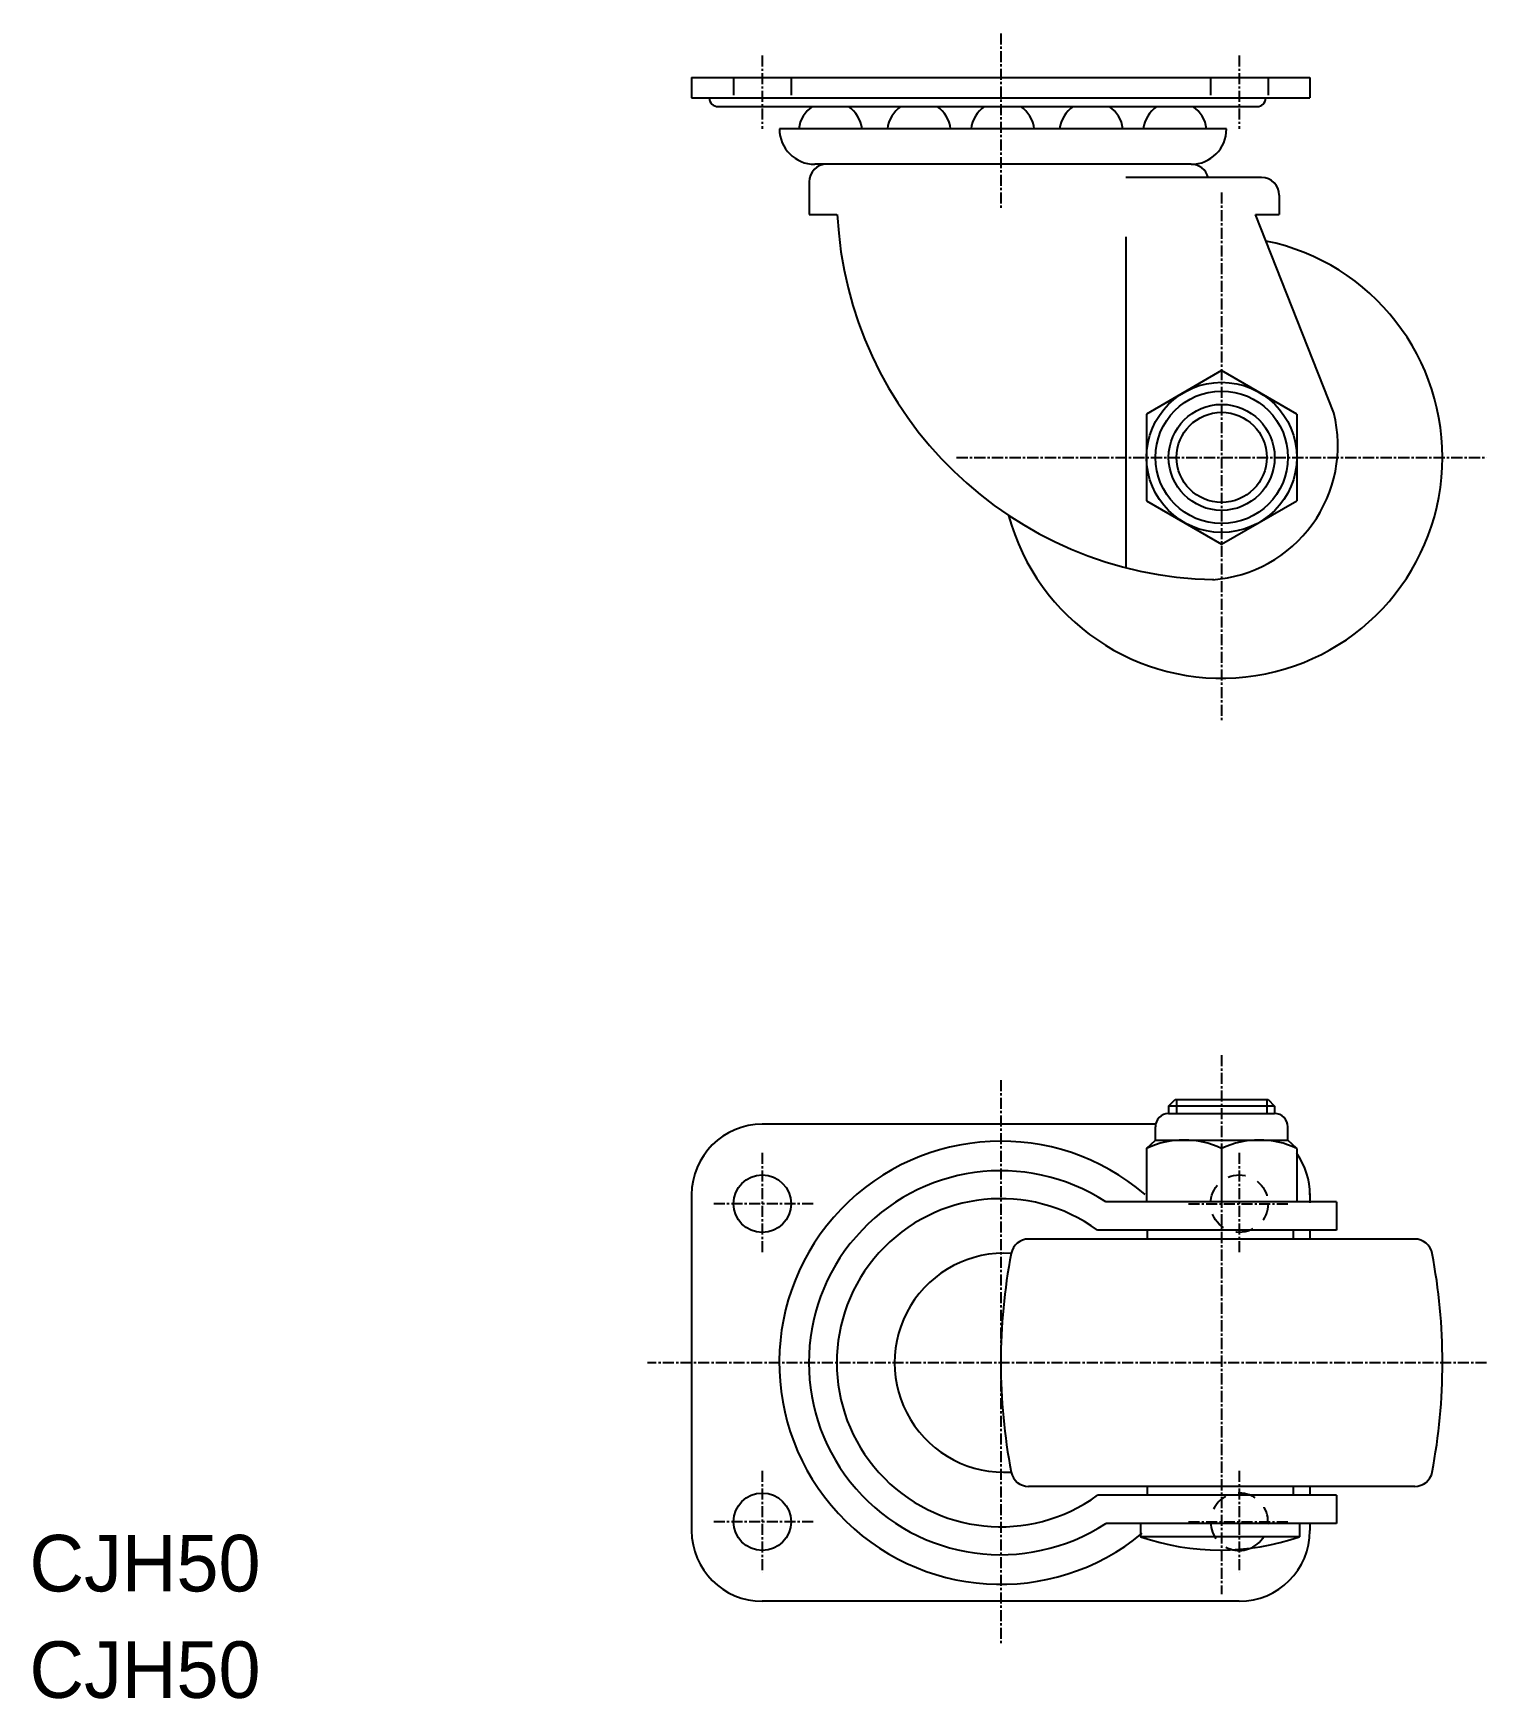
# Model space of a CAD drawing. Extents: x 0 to 165, y 0 to 188.
import ezdxf

# ---------------------------------------------------------------- set-up
doc = ezdxf.new("R2010")
doc.units = 0
doc.linetypes.add('CENTER', pattern=[2, 1.25, -0.25, 0.25, -0.25])
doc.linetypes.add('DASHED', pattern=[3.5, 2, -1.5])
doc.layers.get('0').update_dxf_attribs({"linetype": 'CONTINUOUS'})
doc.layers.add('CENTER', color=1, linetype='CENTER')

msp = doc.modelspace()

# ---------------------------------------------------------------- linework, layer by layer
at = {"color": 7, "linetype": 'CONTINUOUS'}
for p, q in [((74.96, 183.42), (144.96, 183.42)), ((74.96, 183.42), (74.96, 181.12)), ((144.96, 183.42), (144.96, 181.12)), ((74.96, 181.12), (144.96, 181.12)), ((77.96, 180.12), (138.96, 180.12)), ((135.51, 177.6), (84.9, 177.6)), ((131.51, 173.6), (88.9, 173.6)), ((88.25, 171.6), (88.25, 167.92)), ((139.48, 172.1), (124.12, 172.1)), ((141.48, 170.1), (141.48, 167.92)), ((88.25, 167.92), (91.39, 167.92)), ((147.65, 145.45), (138.79, 167.92)), ((138.79, 167.92), (141.48, 167.92)), ((124.12, 165.39), (124.12, 127.94)), ((134.96, 150.24), (126.46, 145.33)), ((143.46, 145.33), (134.96, 150.24)), ((126.46, 145.33), (126.46, 135.52)), ((143.46, 145.33), (143.46, 135.52)), ((126.46, 135.52), (134.96, 130.61)), ((134.96, 130.61), (143.46, 135.52)), ((128.96, 66.99), (129.71, 67.74)), ((140.96, 66.99), (128.96, 66.99)), ((128.96, 66.99), (128.96, 66.14)), ((128.96, 66.14), (140.96, 66.14)), ((129.71, 67.74), (140.21, 67.74)), ((140.21, 67.74), (140.96, 66.99)), ((140.96, 66.99), (140.96, 66.14)), ((127.5, 64.94), (82.96, 64.94)), ((127.46, 63.14), (127.46, 64.64)), ((142.46, 63.14), (142.46, 64.64)), ((126.46, 62.19), (127.46, 63.14)), ((127.46, 63.14), (142.46, 63.14)), ((143.46, 62.19), (142.46, 63.14)), ((126.46, 62.19), (126.46, 56.14)), ((134.96, 62.19), (134.96, 56.14)), ((143.46, 62.19), (143.46, 56.14)), ((74.96, 56.94), (74.96, 18.94)), ((144.96, 57.1), (144.96, 56.04)), ((144.96, 56.94), (144.96, 56.14)), ((147.96, 56.14), (121.84, 56.14)), ((147.96, 56.14), (147.96, 52.94)), ((147.96, 52.94), (120.92, 52.94)), ((126.54, 52.94), (126.54, 51.94)), ((143.04, 52.94), (143.04, 51.94)), ((144.96, 52.94), (144.96, 51.94)), ((156.83, 51.94), (113.1, 51.94)), ((156.83, 23.94), (113.1, 23.94)), ((147.96, 22.94), (120.92, 22.94)), ((126.54, 23.94), (126.54, 22.94)), ((143.04, 23.94), (143.04, 22.94)), ((144.96, 23.94), (144.96, 22.94)), ((147.96, 22.94), (147.96, 19.74)), ((147.96, 19.74), (121.84, 19.74)), ((125.79, 19.74), (125.79, 18.24)), ((143.79, 19.74), (143.79, 18.24)), ((144.96, 19.74), (144.96, 18.94)), ((144.96, 19.71), (144.96, 19.1)), ((143.79, 18.24), (125.79, 18.24)), ((136.96, 10.94), (82.96, 10.94))]:
    msp.add_line(p, q, dxfattribs=at)
at = {"color": 3, "linetype": 'DASHED'}
for p, q in [((79.71, 183.42), (79.71, 181.12)), ((86.21, 183.42), (86.21, 181.12)), ((133.71, 183.42), (133.71, 181.12)), ((140.21, 183.42), (140.21, 181.12))]:
    msp.add_line(p, q, dxfattribs=at)
at = {"color": 3, "linetype": 'CONTINUOUS'}
for p, q in [((129.86, 67.74), (129.86, 66.14)), ((140.06, 67.74), (140.06, 66.14))]:
    msp.add_line(p, q, dxfattribs=at)
at = {"color": 7, "linetype": 'CONTINUOUS'}
for centre, radius in [((134.96, 140.42), 8.5), ((134.96, 140.42), 7.5), ((134.96, 140.42), 6), ((82.96, 55.94), 3.25), ((82.96, 19.94), 3.25)]:
    msp.add_circle(centre, radius, dxfattribs=at)
at = {"color": 3, "linetype": 'CONTINUOUS'}
msp.add_circle((134.96, 140.42), 5.1, dxfattribs=at)
at = {"color": 3, "linetype": 'DASHED'}
msp.add_circle((136.96, 55.94), 3.25, dxfattribs=at)
at = {"color": 7, "linetype": 'CONTINUOUS'}
for centre, radius, start, end in [((77.96, 181.12), 1, 180, 270), ((138.96, 181.12), 1, 270, 0), ((90.67, 177.15), 3.61, 124.4115, 172.8192), ((90.67, 177.15), 3.61, 7.1808, 55.5884), ((100.7, 177.15), 3.61, 124.4116, 172.8192), ((100.7, 177.15), 3.61, 7.1808, 55.5885), ((110.17, 177.15), 3.61, 124.4116, 172.8192), ((110.17, 177.15), 3.61, 7.1808, 55.5886), ((120.2, 177.15), 3.61, 124.4116, 172.8192), ((120.2, 177.15), 3.61, 7.1808, 55.5886), ((129.67, 177.15), 3.61, 124.4116, 172.8192), ((129.67, 177.15), 3.61, 7.1808, 55.5886), ((88.9, 177.6), 4, 180, 270), ((131.51, 177.6), 4, 270, 0), ((90.25, 171.6), 2, 90, 180), ((131.51, 171.6), 2, 14.4775, 90), ((139.48, 170.1), 2, 0, 90), ((134.96, 170.14), 43.57, 182.9289, 268.8393), ((134.96, 140.42), 25, 195.2172, 78.4381), ((132.87, 141.77), 15.24, 274.1334, 13.9791), ((128.96, 64.64), 1.5, 90, 180), ((140.96, 64.64), 1.5, 0, 90), ((82.96, 56.94), 8, 90, 180), ((109.96, 37.94), 25.08, 49.3694, 309.6492), ((130.71, 53.19), 9.96, 64.7426, 115.2574), ((139.21, 53.18), 9.97, 64.7569, 115.2431), ((136.96, 56.94), 8, 0, 35.6591), ((109.96, 37.94), 21.73, 56.8865, 303.1135), ((109.96, 37.94), 18.57, 53.8655, 306.1345), ((113.1, 49.94), 2, 90, 169.2016), ((156.83, 49.94), 2, 10.7984, 90), ((110.34, 37.94), 12.4, 86.3386, 273.6614), ((176.01, 37.94), 66.05, 169.2016, 190.7984), ((93.91, 37.94), 66.05, 349.2016, 10.7984), ((113.1, 25.94), 2, 190.7985, 270), ((156.83, 25.94), 2, 270, 349.2015), ((82.96, 18.94), 8, 180, 270), ((136.96, 18.94), 8, 270, 360), ((134.79, 44.49), 27.75, 251.0754, 288.9246), ((136.96, 19.94), 3.25, 256.7384, 293.3719)]:
    msp.add_arc(centre, radius, start, end, dxfattribs=at)
at = {"color": 3, "linetype": 'DASHED'}
msp.add_arc((136.96, 19.94), 3.25, 293.3719, 256.7384, dxfattribs=at)
at = {"layer": 'CENTER', "color": 1, "linetype": 'CENTER'}
for p, q in [((109.96, 188.42), (109.96, 168.6)), ((82.96, 185.92), (82.96, 177.62)), ((136.96, 185.92), (136.96, 177.62)), ((134.96, 170.42), (134.96, 110.42)), ((104.96, 140.42), (164.96, 140.42)), ((134.96, 72.74), (134.96, 11.74)), ((109.96, 69.94), (109.96, 5.94)), ((82.96, 61.69), (82.96, 50.19)), ((136.96, 61.69), (136.96, 50.19)), ((88.71, 55.94), (77.21, 55.94)), ((131.21, 55.94), (142.71, 55.94)), ((164.96, 37.94), (69.96, 37.94)), ((82.96, 25.69), (82.96, 14.19)), ((136.96, 25.69), (136.96, 14.19)), ((88.71, 19.94), (77.21, 19.94)), ((131.21, 19.94), (142.71, 19.94))]:
    msp.add_line(p, q, dxfattribs=at)

# ---------------------------------------------------------------- texts
at = {"color": 7, "linetype": 'CONTINUOUS', "width": 1}
for p in [(0, 12.05), (0, 0)]:
    msp.add_text('CJH50', height=6.4, dxfattribs=at).set_placement(p)

doc.saveas('drawing.dxf')
